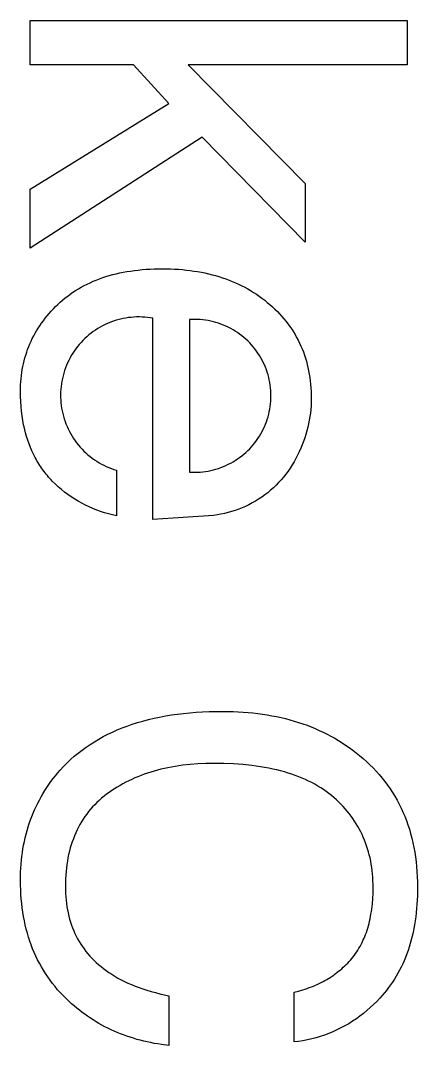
# Model space of a CAD drawing. Extents: x -4 to 37, y -4 to 403.
# Drawn here: x 9.52 to 14.79, y 19.99 to 33.59 of the extents above; entities that cross this region are included whole.
import ezdxf

# ---------------------------------------------------------------- set-up
doc = ezdxf.new("R2010")
doc.units = 0
doc.layers.add('TEXT_LOGO', color=4, linetype='CONTINUOUS')

msp = doc.modelspace()

# ---------------------------------------------------------------- linework, layer by layer
at = {"layer": 'TEXT_LOGO'}
for p, q in [((9.652, 33.003), (9.652, 33.592)), ((9.652, 33.592), (14.652, 33.592)), ((14.652, 33.592), (14.652, 33.003)), ((11.02, 33.003), (9.652, 33.003)), ((11.49, 32.489), (11.02, 33.003)), ((14.652, 33.003), (11.748, 33.003)), ((11.748, 33.003), (13.297, 31.43)), ((9.652, 31.352), (11.49, 32.489)), ((11.932, 32.043), (9.652, 30.569)), ((13.297, 30.648), (11.932, 32.043)), ((13.297, 31.43), (13.297, 30.648)), ((9.652, 30.569), (9.652, 31.352)), ((10.656, 30.193), (10.7, 30.207)), ((10.7, 30.207), (10.745, 30.219)), ((10.745, 30.219), (10.791, 30.231)), ((10.791, 30.231), (10.838, 30.241)), ((10.838, 30.241), (10.886, 30.251)), ((10.886, 30.251), (10.934, 30.26)), ((10.934, 30.26), (10.983, 30.267)), ((10.983, 30.267), (11.033, 30.274)), ((11.033, 30.274), (11.084, 30.28)), ((11.084, 30.28), (11.136, 30.286)), ((11.136, 30.286), (11.188, 30.29)), ((11.188, 30.29), (11.241, 30.293)), ((11.241, 30.293), (11.295, 30.295)), ((11.295, 30.295), (11.405, 30.297)), ((11.405, 30.297), (11.513, 30.295)), ((11.513, 30.295), (11.566, 30.293)), ((11.566, 30.293), (11.619, 30.29)), ((11.619, 30.29), (11.671, 30.285)), ((11.671, 30.285), (11.722, 30.28)), ((11.722, 30.28), (11.773, 30.274)), ((11.773, 30.274), (11.823, 30.267)), ((11.823, 30.267), (11.872, 30.259)), ((11.872, 30.259), (11.921, 30.251)), ((11.921, 30.251), (11.969, 30.241)), ((11.969, 30.241), (12.017, 30.23)), ((12.017, 30.23), (12.064, 30.218)), ((12.064, 30.218), (12.11, 30.206)), ((12.11, 30.206), (12.155, 30.192)), ((10.327, 30.053), (10.366, 30.073)), ((10.366, 30.073), (10.405, 30.093)), ((10.405, 30.093), (10.445, 30.112)), ((10.445, 30.112), (10.485, 30.13)), ((10.485, 30.13), (10.527, 30.147)), ((10.527, 30.147), (10.569, 30.164)), ((10.569, 30.164), (10.612, 30.179)), ((10.612, 30.179), (10.656, 30.193)), ((12.155, 30.192), (12.2, 30.178)), ((12.2, 30.178), (12.244, 30.163)), ((12.244, 30.163), (12.288, 30.146)), ((12.288, 30.146), (12.331, 30.129)), ((12.331, 30.129), (12.373, 30.111)), ((12.373, 30.111), (12.415, 30.092)), ((12.415, 30.092), (12.456, 30.072)), ((12.456, 30.072), (12.496, 30.051)), ((10.114, 29.909), (10.148, 29.935)), ((10.148, 29.935), (10.182, 29.96)), ((10.182, 29.96), (10.217, 29.985)), ((10.217, 29.985), (10.253, 30.008)), ((10.253, 30.008), (10.29, 30.031)), ((10.29, 30.031), (10.327, 30.053)), ((12.496, 30.051), (12.536, 30.029)), ((12.536, 30.029), (12.575, 30.006)), ((12.575, 30.006), (12.614, 29.982)), ((12.614, 29.982), (12.651, 29.958)), ((12.651, 29.958), (12.689, 29.932)), ((12.689, 29.932), (12.725, 29.906)), ((9.958, 29.764), (9.987, 29.794)), ((9.987, 29.794), (10.018, 29.824)), ((10.018, 29.824), (10.049, 29.853)), ((10.049, 29.853), (10.081, 29.881)), ((10.081, 29.881), (10.114, 29.909)), ((12.725, 29.906), (12.761, 29.878)), ((12.761, 29.878), (12.796, 29.85)), ((12.796, 29.85), (12.831, 29.821)), ((12.831, 29.821), (12.864, 29.79)), ((9.849, 29.639), (9.875, 29.671)), ((9.875, 29.671), (9.901, 29.702)), ((9.901, 29.702), (9.929, 29.733)), ((9.929, 29.733), (9.958, 29.764)), ((12.864, 29.79), (12.897, 29.76)), ((12.897, 29.76), (12.929, 29.729)), ((12.929, 29.729), (12.959, 29.697)), ((12.959, 29.697), (12.989, 29.664)), ((12.989, 29.664), (13.017, 29.632)), ((9.756, 29.508), (9.778, 29.541)), ((9.778, 29.541), (9.801, 29.574)), ((9.801, 29.574), (9.825, 29.607)), ((9.825, 29.607), (9.849, 29.639)), ((10.611, 29.538), (10.579, 29.521)), ((10.643, 29.555), (10.611, 29.538)), ((10.676, 29.57), (10.643, 29.555)), ((10.709, 29.584), (10.676, 29.57)), ((10.743, 29.597), (10.709, 29.584)), ((10.778, 29.608), (10.743, 29.597)), ((10.812, 29.618), (10.778, 29.608)), ((10.847, 29.628), (10.812, 29.618)), ((10.883, 29.636), (10.847, 29.628)), ((10.918, 29.642), (10.883, 29.636)), ((10.954, 29.648), (10.918, 29.642)), ((10.99, 29.652), (10.954, 29.648)), ((11.026, 29.655), (10.99, 29.652)), ((11.062, 29.657), (11.026, 29.655)), ((11.099, 29.657), (11.062, 29.657)), ((11.135, 29.656), (11.099, 29.657)), ((11.171, 29.654), (11.135, 29.656)), ((11.207, 29.651), (11.171, 29.654)), ((11.243, 29.646), (11.207, 29.651)), ((11.279, 29.64), (11.243, 29.646)), ((11.279, 26.968), (11.279, 29.64)), ((11.801, 29.625), (11.765, 29.623)), ((11.765, 29.623), (11.765, 27.598)), ((11.836, 29.625), (11.801, 29.625)), ((11.871, 29.624), (11.836, 29.625)), ((11.906, 29.622), (11.871, 29.624)), ((11.941, 29.619), (11.906, 29.622)), ((11.976, 29.615), (11.941, 29.619)), ((12.011, 29.609), (11.976, 29.615)), ((12.046, 29.602), (12.011, 29.609)), ((12.08, 29.594), (12.046, 29.602)), ((12.114, 29.584), (12.08, 29.594)), ((12.148, 29.574), (12.114, 29.584)), ((12.181, 29.562), (12.148, 29.574)), ((12.214, 29.55), (12.181, 29.562)), ((12.246, 29.536), (12.214, 29.55)), ((12.278, 29.521), (12.246, 29.536)), ((13.017, 29.632), (13.044, 29.598)), ((13.044, 29.598), (13.07, 29.564)), ((13.07, 29.564), (13.096, 29.529)), ((13.096, 29.529), (13.12, 29.494)), ((9.679, 29.37), (9.697, 29.405)), ((9.697, 29.405), (9.716, 29.44)), ((9.716, 29.44), (9.736, 29.474)), ((9.736, 29.474), (9.756, 29.508)), ((10.403, 29.395), (10.376, 29.37)), ((10.43, 29.418), (10.403, 29.395)), ((10.458, 29.441), (10.43, 29.418)), ((10.487, 29.463), (10.458, 29.441)), ((10.517, 29.483), (10.487, 29.463)), ((10.548, 29.503), (10.517, 29.483)), ((10.579, 29.521), (10.548, 29.503)), ((12.31, 29.504), (12.278, 29.521)), ((12.341, 29.487), (12.31, 29.504)), ((12.371, 29.469), (12.341, 29.487)), ((12.4, 29.45), (12.371, 29.469)), ((12.429, 29.429), (12.4, 29.45)), ((12.457, 29.408), (12.429, 29.429)), ((12.484, 29.386), (12.457, 29.408)), ((13.12, 29.494), (13.143, 29.458)), ((13.143, 29.458), (13.165, 29.422)), ((13.165, 29.422), (13.185, 29.385)), ((9.617, 29.226), (9.631, 29.263)), ((9.631, 29.263), (9.646, 29.299)), ((9.646, 29.299), (9.662, 29.335)), ((9.662, 29.335), (9.679, 29.37)), ((10.278, 29.264), (10.256, 29.235)), ((10.301, 29.291), (10.278, 29.264)), ((10.325, 29.319), (10.301, 29.291)), ((10.35, 29.345), (10.325, 29.319)), ((10.376, 29.37), (10.35, 29.345)), ((12.511, 29.362), (12.484, 29.386)), ((12.537, 29.338), (12.511, 29.362)), ((12.562, 29.313), (12.537, 29.338)), ((12.586, 29.287), (12.562, 29.313)), ((12.609, 29.261), (12.586, 29.287)), ((12.631, 29.233), (12.609, 29.261)), ((13.185, 29.385), (13.205, 29.348)), ((13.205, 29.348), (13.224, 29.31)), ((13.224, 29.31), (13.242, 29.271)), ((13.242, 29.271), (13.258, 29.232)), ((9.581, 29.114), (9.592, 29.151)), ((9.592, 29.151), (9.604, 29.189)), ((9.604, 29.189), (9.617, 29.226)), ((10.196, 29.144), (10.179, 29.113)), ((10.215, 29.175), (10.196, 29.144)), ((10.235, 29.205), (10.215, 29.175)), ((10.256, 29.235), (10.235, 29.205)), ((12.652, 29.205), (12.631, 29.233)), ((12.672, 29.176), (12.652, 29.205)), ((12.691, 29.146), (12.672, 29.176)), ((12.709, 29.116), (12.691, 29.146)), ((12.726, 29.085), (12.709, 29.116)), ((13.258, 29.232), (13.274, 29.192)), ((13.274, 29.192), (13.288, 29.151)), ((13.288, 29.151), (13.302, 29.111)), ((9.546, 28.958), (9.553, 28.998)), ((9.553, 28.998), (9.561, 29.037)), ((9.561, 29.037), (9.571, 29.075)), ((9.571, 29.075), (9.581, 29.114)), ((10.119, 28.981), (10.107, 28.947)), ((10.132, 29.015), (10.119, 28.981)), ((10.146, 29.048), (10.132, 29.015)), ((10.162, 29.08), (10.146, 29.048)), ((10.179, 29.113), (10.162, 29.08)), ((12.742, 29.054), (12.726, 29.085)), ((12.757, 29.022), (12.742, 29.054)), ((12.771, 28.989), (12.757, 29.022)), ((12.784, 28.956), (12.771, 28.989)), ((13.302, 29.111), (13.314, 29.069)), ((13.314, 29.069), (13.325, 29.027)), ((13.325, 29.027), (13.335, 28.984)), ((13.335, 28.984), (13.344, 28.941)), ((9.53, 28.837), (9.534, 28.878)), ((9.534, 28.878), (9.54, 28.918)), ((9.54, 28.918), (9.546, 28.958)), ((10.078, 28.842), (10.071, 28.807)), ((10.086, 28.877), (10.078, 28.842)), ((10.096, 28.912), (10.086, 28.877)), ((10.107, 28.947), (10.096, 28.912)), ((12.795, 28.923), (12.784, 28.956)), ((12.805, 28.889), (12.795, 28.923)), ((12.814, 28.855), (12.805, 28.889)), ((12.822, 28.821), (12.814, 28.855)), ((13.344, 28.941), (13.352, 28.897)), ((13.352, 28.897), (13.359, 28.853)), ((13.359, 28.853), (13.365, 28.808)), ((9.522, 28.67), (9.523, 28.712)), ((9.523, 28.712), (9.524, 28.754)), ((9.524, 28.754), (9.527, 28.796)), ((9.527, 28.796), (9.53, 28.837)), ((10.06, 28.735), (10.056, 28.699)), ((10.065, 28.771), (10.06, 28.735)), ((10.071, 28.807), (10.065, 28.771)), ((12.829, 28.786), (12.822, 28.821)), ((12.834, 28.751), (12.829, 28.786)), ((12.839, 28.716), (12.834, 28.751)), ((12.842, 28.681), (12.839, 28.716)), ((13.365, 28.808), (13.37, 28.763)), ((13.37, 28.763), (13.374, 28.716)), ((13.374, 28.716), (13.377, 28.67)), ((9.523, 28.601), (9.522, 28.67)), ((9.526, 28.534), (9.523, 28.601)), ((10.054, 28.663), (10.053, 28.627)), ((10.053, 28.627), (10.054, 28.59)), ((10.056, 28.699), (10.054, 28.663)), ((10.054, 28.59), (10.055, 28.554)), ((12.844, 28.646), (12.842, 28.681)), ((12.842, 28.54), (12.844, 28.575)), ((12.844, 28.611), (12.844, 28.646)), ((12.844, 28.575), (12.844, 28.611)), ((13.377, 28.67), (13.378, 28.623)), ((13.378, 28.623), (13.379, 28.575)), ((13.379, 28.575), (13.378, 28.526)), ((9.53, 28.469), (9.526, 28.534)), ((9.536, 28.405), (9.53, 28.469)), ((10.055, 28.554), (10.058, 28.518)), ((10.058, 28.518), (10.062, 28.482)), ((10.062, 28.482), (10.068, 28.446)), ((10.068, 28.446), (10.074, 28.411)), ((12.822, 28.4), (12.829, 28.435)), ((12.829, 28.435), (12.834, 28.47)), ((12.834, 28.47), (12.839, 28.505)), ((12.839, 28.505), (12.842, 28.54)), ((13.376, 28.478), (13.372, 28.43)), ((13.378, 28.526), (13.376, 28.478)), ((9.544, 28.344), (9.536, 28.405)), ((9.553, 28.284), (9.544, 28.344)), ((10.074, 28.411), (10.082, 28.375)), ((10.082, 28.375), (10.091, 28.34)), ((10.091, 28.34), (10.101, 28.306)), ((10.101, 28.306), (10.113, 28.271)), ((12.784, 28.265), (12.795, 28.298)), ((12.795, 28.298), (12.805, 28.332)), ((12.805, 28.332), (12.814, 28.366)), ((12.814, 28.366), (12.822, 28.4)), ((13.361, 28.335), (13.353, 28.287)), ((13.367, 28.382), (13.361, 28.335)), ((13.372, 28.43), (13.367, 28.382)), ((9.564, 28.226), (9.553, 28.284)), ((9.57, 28.198), (9.564, 28.226)), ((9.589, 28.119), (9.57, 28.198)), ((10.113, 28.271), (10.125, 28.237)), ((10.125, 28.237), (10.139, 28.204)), ((10.139, 28.204), (10.154, 28.171)), ((10.154, 28.171), (10.17, 28.138)), ((12.726, 28.136), (12.742, 28.167)), ((12.742, 28.167), (12.757, 28.199)), ((12.757, 28.199), (12.771, 28.232)), ((12.771, 28.232), (12.784, 28.265)), ((13.333, 28.193), (13.321, 28.146)), ((13.344, 28.24), (13.333, 28.193)), ((13.353, 28.287), (13.344, 28.24)), ((9.603, 28.069), (9.589, 28.119)), ((9.619, 28.02), (9.603, 28.069)), ((10.17, 28.138), (10.188, 28.107)), ((10.188, 28.107), (10.206, 28.075)), ((10.206, 28.075), (10.225, 28.045)), ((10.225, 28.045), (10.246, 28.015)), ((12.652, 28.016), (12.672, 28.045)), ((12.672, 28.045), (12.691, 28.075)), ((12.691, 28.075), (12.709, 28.105)), ((12.709, 28.105), (12.726, 28.136)), ((13.293, 28.053), (13.276, 28.006)), ((13.308, 28.099), (13.293, 28.053)), ((13.321, 28.146), (13.308, 28.099)), ((9.635, 27.972), (9.619, 28.02)), ((9.654, 27.925), (9.635, 27.972)), ((9.673, 27.88), (9.654, 27.925)), ((10.246, 28.015), (10.267, 27.986)), ((10.267, 27.986), (10.29, 27.957)), ((10.29, 27.957), (10.313, 27.93)), ((10.313, 27.93), (10.338, 27.903)), ((10.338, 27.903), (10.363, 27.877)), ((12.537, 27.883), (12.562, 27.908)), ((12.562, 27.908), (12.586, 27.934)), ((12.586, 27.934), (12.609, 27.96)), ((12.609, 27.96), (12.631, 27.988)), ((12.631, 27.988), (12.652, 28.016)), ((13.239, 27.914), (13.219, 27.868)), ((13.258, 27.96), (13.239, 27.914)), ((13.276, 28.006), (13.258, 27.96)), ((9.694, 27.835), (9.673, 27.88)), ((9.716, 27.791), (9.694, 27.835)), ((9.728, 27.77), (9.716, 27.791)), ((9.74, 27.748), (9.728, 27.77)), ((10.363, 27.877), (10.389, 27.852)), ((10.389, 27.852), (10.417, 27.828)), ((10.417, 27.828), (10.444, 27.805)), ((10.444, 27.805), (10.473, 27.783)), ((10.473, 27.783), (10.503, 27.762)), ((10.503, 27.762), (10.533, 27.742)), ((12.371, 27.752), (12.4, 27.772)), ((12.4, 27.772), (12.429, 27.792)), ((12.429, 27.792), (12.457, 27.813)), ((12.457, 27.813), (12.484, 27.836)), ((12.484, 27.836), (12.511, 27.859)), ((12.511, 27.859), (12.537, 27.883)), ((13.175, 27.778), (13.151, 27.735)), ((13.197, 27.823), (13.175, 27.778)), ((13.219, 27.868), (13.197, 27.823)), ((9.752, 27.728), (9.74, 27.748)), ((9.765, 27.707), (9.752, 27.728)), ((9.778, 27.686), (9.765, 27.707)), ((9.791, 27.666), (9.778, 27.686)), ((9.805, 27.646), (9.791, 27.666)), ((9.819, 27.627), (9.805, 27.646)), ((9.834, 27.607), (9.819, 27.627)), ((10.533, 27.742), (10.564, 27.723)), ((10.564, 27.723), (10.595, 27.705)), ((10.595, 27.705), (10.627, 27.688)), ((10.627, 27.688), (10.66, 27.673)), ((10.66, 27.673), (10.693, 27.658)), ((10.693, 27.658), (10.727, 27.645)), ((10.727, 27.645), (10.761, 27.633)), ((10.761, 27.633), (10.795, 27.622)), ((10.795, 27.622), (10.795, 27.019)), ((12.011, 27.612), (12.046, 27.619)), ((12.046, 27.619), (12.08, 27.627)), ((12.08, 27.627), (12.114, 27.637)), ((12.114, 27.637), (12.148, 27.647)), ((12.148, 27.647), (12.181, 27.659)), ((12.181, 27.659), (12.214, 27.672)), ((12.214, 27.672), (12.246, 27.685)), ((12.246, 27.685), (12.278, 27.701)), ((12.278, 27.701), (12.31, 27.717)), ((12.31, 27.717), (12.341, 27.734)), ((12.341, 27.734), (12.371, 27.752)), ((13.099, 27.651), (13.071, 27.61)), ((13.126, 27.693), (13.099, 27.651)), ((13.151, 27.735), (13.126, 27.693)), ((9.848, 27.588), (9.834, 27.607)), ((9.864, 27.569), (9.848, 27.588)), ((9.879, 27.551), (9.864, 27.569)), ((9.895, 27.532), (9.879, 27.551)), ((9.911, 27.514), (9.895, 27.532)), ((9.928, 27.496), (9.911, 27.514)), ((9.944, 27.479), (9.928, 27.496)), ((11.765, 27.598), (11.801, 27.596)), ((11.801, 27.596), (11.836, 27.596)), ((11.836, 27.596), (11.871, 27.597)), ((11.871, 27.597), (11.906, 27.599)), ((11.906, 27.599), (11.941, 27.602)), ((11.941, 27.602), (11.976, 27.607)), ((11.976, 27.607), (12.011, 27.612)), ((12.979, 27.494), (12.946, 27.458)), ((13.011, 27.532), (12.979, 27.494)), ((13.042, 27.571), (13.011, 27.532)), ((13.071, 27.61), (13.042, 27.571)), ((9.983, 27.44), (9.944, 27.479)), ((10.023, 27.403), (9.983, 27.44)), ((10.064, 27.368), (10.023, 27.403)), ((10.107, 27.333), (10.064, 27.368)), ((12.839, 27.356), (12.801, 27.324)), ((12.876, 27.389), (12.839, 27.356)), ((12.912, 27.423), (12.876, 27.389)), ((12.946, 27.458), (12.912, 27.423)), ((10.15, 27.301), (10.107, 27.333)), ((10.195, 27.269), (10.15, 27.301)), ((10.241, 27.239), (10.195, 27.269)), ((10.287, 27.211), (10.241, 27.239)), ((10.335, 27.184), (10.287, 27.211)), ((12.639, 27.212), (12.596, 27.188)), ((12.681, 27.238), (12.639, 27.212)), ((12.722, 27.265), (12.681, 27.238)), ((12.762, 27.294), (12.722, 27.265)), ((12.801, 27.324), (12.762, 27.294)), ((10.383, 27.159), (10.335, 27.184)), ((10.433, 27.136), (10.383, 27.159)), ((10.483, 27.114), (10.433, 27.136)), ((10.533, 27.094), (10.483, 27.114)), ((10.585, 27.075), (10.533, 27.094)), ((10.637, 27.059), (10.585, 27.075)), ((12.323, 27.073), (12.276, 27.06)), ((12.37, 27.088), (12.323, 27.073)), ((12.417, 27.105), (12.37, 27.088)), ((12.462, 27.123), (12.417, 27.105)), ((12.508, 27.143), (12.462, 27.123)), ((12.552, 27.165), (12.508, 27.143)), ((12.596, 27.188), (12.552, 27.165)), ((10.689, 27.044), (10.637, 27.059)), ((10.742, 27.031), (10.689, 27.044)), ((10.795, 27.019), (10.742, 27.031)), ((12.082, 27.023), (11.279, 26.968)), ((12.131, 27.029), (12.082, 27.023)), ((12.179, 27.038), (12.131, 27.029)), ((12.228, 27.048), (12.179, 27.038)), ((12.276, 27.06), (12.228, 27.048)), ((11.368, 24.346), (11.445, 24.361)), ((11.445, 24.361), (11.523, 24.374)), ((11.523, 24.374), (11.603, 24.385)), ((11.603, 24.385), (11.685, 24.395)), ((11.685, 24.395), (11.768, 24.403)), ((11.768, 24.403), (11.852, 24.41)), ((11.852, 24.41), (11.938, 24.415)), ((11.938, 24.415), (12.025, 24.419)), ((12.025, 24.419), (12.204, 24.422)), ((12.204, 24.422), (12.341, 24.42)), ((12.341, 24.42), (12.408, 24.417)), ((12.408, 24.417), (12.475, 24.413)), ((12.475, 24.413), (12.54, 24.408)), ((12.54, 24.408), (12.605, 24.402)), ((12.605, 24.402), (12.669, 24.394)), ((12.669, 24.394), (12.733, 24.386)), ((12.733, 24.386), (12.795, 24.376)), ((12.795, 24.376), (12.857, 24.365)), ((12.857, 24.365), (12.918, 24.353)), ((12.918, 24.353), (12.978, 24.34)), ((10.871, 24.202), (10.937, 24.227)), ((10.937, 24.227), (11.005, 24.251)), ((11.005, 24.251), (11.075, 24.273)), ((11.075, 24.273), (11.146, 24.294)), ((11.146, 24.294), (11.219, 24.313)), ((11.219, 24.313), (11.293, 24.33)), ((11.293, 24.33), (11.368, 24.346)), ((12.978, 24.34), (13.037, 24.326)), ((13.037, 24.326), (13.096, 24.31)), ((13.096, 24.31), (13.154, 24.294)), ((13.154, 24.294), (13.211, 24.276)), ((13.211, 24.276), (13.267, 24.257)), ((13.267, 24.257), (13.323, 24.237)), ((13.323, 24.237), (13.378, 24.216)), ((10.56, 24.054), (10.619, 24.087)), ((10.619, 24.087), (10.68, 24.118)), ((10.68, 24.118), (10.742, 24.148)), ((10.742, 24.148), (10.806, 24.176)), ((10.806, 24.176), (10.871, 24.202)), ((13.378, 24.216), (13.432, 24.194)), ((13.432, 24.194), (13.485, 24.17)), ((13.485, 24.17), (13.537, 24.146)), ((13.537, 24.146), (13.589, 24.12)), ((13.589, 24.12), (13.64, 24.093)), ((13.64, 24.093), (13.69, 24.065)), ((10.338, 23.908), (10.391, 23.947)), ((10.391, 23.947), (10.446, 23.984)), ((10.446, 23.984), (10.502, 24.02)), ((10.502, 24.02), (10.56, 24.054)), ((13.69, 24.065), (13.739, 24.036)), ((13.739, 24.036), (13.788, 24.006)), ((13.788, 24.006), (13.835, 23.974)), ((13.835, 23.974), (13.882, 23.942)), ((10.187, 23.782), (10.236, 23.826)), ((10.236, 23.826), (10.286, 23.867)), ((10.286, 23.867), (10.338, 23.908)), ((13.882, 23.942), (13.929, 23.908)), ((13.929, 23.908), (13.974, 23.873)), ((13.974, 23.873), (14.019, 23.837)), ((14.019, 23.837), (14.066, 23.797)), ((10.05, 23.643), (10.094, 23.691)), ((10.094, 23.691), (10.14, 23.737)), ((10.14, 23.737), (10.187, 23.782)), ((11.477, 23.674), (11.43, 23.664)), ((11.524, 23.683), (11.477, 23.674)), ((11.572, 23.691), (11.524, 23.683)), ((11.621, 23.699), (11.572, 23.691)), ((11.67, 23.706), (11.621, 23.699)), ((11.771, 23.717), (11.67, 23.706)), ((11.874, 23.725), (11.771, 23.717)), ((11.98, 23.73), (11.874, 23.725)), ((12.089, 23.731), (11.98, 23.73)), ((12.221, 23.73), (12.089, 23.731)), ((12.348, 23.724), (12.221, 23.73)), ((12.471, 23.715), (12.348, 23.724)), ((12.59, 23.703), (12.471, 23.715)), ((12.648, 23.695), (12.59, 23.703)), ((12.705, 23.687), (12.648, 23.695)), ((12.76, 23.678), (12.705, 23.687)), ((12.815, 23.667), (12.76, 23.678)), ((14.066, 23.797), (14.112, 23.756)), ((14.112, 23.756), (14.156, 23.714)), ((14.156, 23.714), (14.199, 23.671)), ((9.956, 23.529), (9.986, 23.568)), ((9.986, 23.568), (10.017, 23.606)), ((10.017, 23.606), (10.05, 23.643)), ((11.038, 23.538), (10.998, 23.519)), ((11.079, 23.555), (11.038, 23.538)), ((11.121, 23.571), (11.079, 23.555)), ((11.163, 23.587), (11.121, 23.571)), ((11.206, 23.602), (11.163, 23.587)), ((11.249, 23.616), (11.206, 23.602)), ((11.293, 23.629), (11.249, 23.616)), ((11.338, 23.641), (11.293, 23.629)), ((11.384, 23.653), (11.338, 23.641)), ((11.43, 23.664), (11.384, 23.653)), ((12.869, 23.656), (12.815, 23.667)), ((12.921, 23.644), (12.869, 23.656)), ((12.972, 23.632), (12.921, 23.644)), ((13.023, 23.618), (12.972, 23.632)), ((13.072, 23.603), (13.023, 23.618)), ((13.12, 23.588), (13.072, 23.603)), ((13.167, 23.571), (13.12, 23.588)), ((13.213, 23.554), (13.167, 23.571)), ((13.258, 23.536), (13.213, 23.554)), ((14.199, 23.671), (14.24, 23.627)), ((14.24, 23.627), (14.28, 23.583)), ((14.28, 23.583), (14.318, 23.537)), ((14.318, 23.537), (14.355, 23.49)), ((9.844, 23.37), (9.871, 23.411)), ((9.871, 23.411), (9.898, 23.451)), ((9.898, 23.451), (9.926, 23.49)), ((9.926, 23.49), (9.956, 23.529)), ((10.806, 23.417), (10.77, 23.395)), ((10.843, 23.439), (10.806, 23.417)), ((10.881, 23.461), (10.843, 23.439)), ((10.919, 23.481), (10.881, 23.461)), ((10.958, 23.501), (10.919, 23.481)), ((10.998, 23.519), (10.958, 23.501)), ((13.301, 23.517), (13.258, 23.536)), ((13.344, 23.497), (13.301, 23.517)), ((13.386, 23.476), (13.344, 23.497)), ((13.426, 23.454), (13.386, 23.476)), ((13.466, 23.431), (13.426, 23.454)), ((13.504, 23.408), (13.466, 23.431)), ((13.541, 23.383), (13.504, 23.408)), ((14.355, 23.49), (14.39, 23.443)), ((14.39, 23.443), (14.424, 23.394)), ((9.772, 23.245), (9.795, 23.288)), ((9.795, 23.288), (9.819, 23.329)), ((9.819, 23.329), (9.844, 23.37)), ((10.598, 23.268), (10.567, 23.241)), ((10.631, 23.295), (10.598, 23.268)), ((10.664, 23.321), (10.631, 23.295)), ((10.699, 23.346), (10.664, 23.321)), ((10.734, 23.371), (10.699, 23.346)), ((10.77, 23.395), (10.734, 23.371)), ((13.578, 23.358), (13.541, 23.383)), ((13.613, 23.332), (13.578, 23.358)), ((13.647, 23.305), (13.613, 23.332)), ((13.68, 23.277), (13.647, 23.305)), ((13.712, 23.248), (13.68, 23.277)), ((14.424, 23.394), (14.457, 23.345)), ((14.457, 23.345), (14.487, 23.295)), ((14.487, 23.295), (14.517, 23.243)), ((9.708, 23.116), (9.728, 23.159)), ((9.728, 23.159), (9.75, 23.203)), ((9.75, 23.203), (9.772, 23.245)), ((10.479, 23.153), (10.451, 23.122)), ((10.507, 23.183), (10.479, 23.153)), ((10.536, 23.212), (10.507, 23.183)), ((10.567, 23.241), (10.536, 23.212)), ((13.743, 23.219), (13.712, 23.248)), ((13.773, 23.189), (13.743, 23.219)), ((13.802, 23.159), (13.773, 23.189)), ((13.829, 23.128), (13.802, 23.159)), ((13.856, 23.097), (13.829, 23.128)), ((14.517, 23.243), (14.544, 23.191)), ((14.544, 23.191), (14.571, 23.138)), ((14.571, 23.138), (14.595, 23.084)), ((9.654, 22.981), (9.671, 23.026)), ((9.671, 23.026), (9.689, 23.071)), ((9.689, 23.071), (9.708, 23.116)), ((10.353, 22.992), (10.331, 22.957)), ((10.376, 23.026), (10.353, 22.992)), ((10.4, 23.059), (10.376, 23.026)), ((10.425, 23.091), (10.4, 23.059)), ((10.451, 23.122), (10.425, 23.091)), ((13.882, 23.065), (13.856, 23.097)), ((13.907, 23.032), (13.882, 23.065)), ((13.931, 22.999), (13.907, 23.032)), ((13.954, 22.965), (13.931, 22.999)), ((14.595, 23.084), (14.619, 23.029)), ((14.619, 23.029), (14.641, 22.973)), ((9.609, 22.841), (9.623, 22.888)), ((9.623, 22.888), (9.638, 22.935)), ((9.638, 22.935), (9.654, 22.981)), ((10.291, 22.885), (10.272, 22.848)), ((10.311, 22.921), (10.291, 22.885)), ((10.331, 22.957), (10.311, 22.921)), ((13.975, 22.931), (13.954, 22.965)), ((13.996, 22.896), (13.975, 22.931)), ((14.016, 22.861), (13.996, 22.896)), ((14.035, 22.825), (14.016, 22.861)), ((14.641, 22.973), (14.661, 22.916)), ((14.661, 22.916), (14.68, 22.858)), ((14.68, 22.858), (14.697, 22.799)), ((9.574, 22.697), (9.585, 22.745)), ((9.585, 22.745), (9.596, 22.794)), ((9.596, 22.794), (9.609, 22.841)), ((10.223, 22.732), (10.208, 22.692)), ((10.238, 22.772), (10.223, 22.732)), ((10.255, 22.81), (10.238, 22.772)), ((10.272, 22.848), (10.255, 22.81)), ((14.052, 22.789), (14.035, 22.825)), ((14.069, 22.752), (14.052, 22.789)), ((14.085, 22.714), (14.069, 22.752)), ((14.697, 22.799), (14.713, 22.74)), ((14.713, 22.74), (14.727, 22.679)), ((9.548, 22.547), (9.555, 22.598)), ((9.555, 22.598), (9.564, 22.647)), ((9.564, 22.647), (9.574, 22.697)), ((10.182, 22.609), (10.171, 22.567)), ((10.195, 22.651), (10.182, 22.609)), ((10.208, 22.692), (10.195, 22.651)), ((14.1, 22.676), (14.085, 22.714)), ((14.113, 22.637), (14.1, 22.676)), ((14.126, 22.598), (14.113, 22.637)), ((14.138, 22.558), (14.126, 22.598)), ((14.727, 22.679), (14.74, 22.617)), ((14.74, 22.617), (14.751, 22.555)), ((9.535, 22.445), (9.541, 22.496)), ((9.541, 22.496), (9.548, 22.547)), ((10.152, 22.479), (10.144, 22.434)), ((10.161, 22.523), (10.152, 22.479)), ((10.171, 22.567), (10.161, 22.523)), ((14.148, 22.518), (14.138, 22.558)), ((14.158, 22.477), (14.148, 22.518)), ((14.167, 22.436), (14.158, 22.477)), ((14.751, 22.555), (14.761, 22.491)), ((14.761, 22.491), (14.769, 22.427)), ((9.524, 22.287), (9.527, 22.34)), ((9.527, 22.34), (9.531, 22.393)), ((9.531, 22.393), (9.535, 22.445)), ((10.131, 22.342), (10.126, 22.295)), ((10.137, 22.388), (10.131, 22.342)), ((10.144, 22.434), (10.137, 22.388)), ((14.174, 22.394), (14.167, 22.436)), ((14.181, 22.351), (14.174, 22.394)), ((14.186, 22.308), (14.181, 22.351)), ((14.769, 22.427), (14.776, 22.362)), ((14.776, 22.362), (14.781, 22.295)), ((9.522, 22.179), (9.523, 22.233)), ((9.523, 22.117), (9.522, 22.179)), ((9.523, 22.233), (9.524, 22.287)), ((10.12, 22.198), (10.118, 22.148)), ((10.123, 22.247), (10.12, 22.198)), ((10.126, 22.295), (10.123, 22.247)), ((14.191, 22.264), (14.186, 22.308)), ((14.194, 22.22), (14.191, 22.264)), ((14.197, 22.175), (14.194, 22.22)), ((14.781, 22.295), (14.785, 22.228)), ((14.785, 22.228), (14.787, 22.16)), ((9.525, 22.055), (9.523, 22.117)), ((9.528, 21.993), (9.525, 22.055)), ((10.118, 22.148), (10.118, 22.098)), ((10.118, 22.098), (10.119, 22.051)), ((10.119, 22.051), (10.12, 22.005)), ((14.198, 22.13), (14.197, 22.175)), ((14.199, 22.084), (14.198, 22.13)), ((14.198, 22.009), (14.199, 22.084)), ((14.788, 22.091), (14.786, 21.974)), ((14.787, 22.16), (14.788, 22.091)), ((9.532, 21.933), (9.528, 21.993)), ((9.538, 21.874), (9.532, 21.933)), ((10.12, 22.005), (10.123, 21.96)), ((10.123, 21.96), (10.127, 21.916)), ((10.127, 21.916), (10.132, 21.872)), ((14.189, 21.866), (14.195, 21.937)), ((14.195, 21.937), (14.198, 22.009)), ((14.783, 21.916), (14.78, 21.86)), ((14.786, 21.974), (14.783, 21.916)), ((9.545, 21.815), (9.538, 21.874)), ((9.553, 21.757), (9.545, 21.815)), ((10.132, 21.872), (10.138, 21.829)), ((10.138, 21.829), (10.145, 21.787)), ((10.145, 21.787), (10.154, 21.746)), ((14.177, 21.765), (14.181, 21.798)), ((14.181, 21.798), (14.185, 21.832)), ((14.185, 21.832), (14.189, 21.866)), ((14.776, 21.804), (14.77, 21.75)), ((14.78, 21.86), (14.776, 21.804)), ((9.563, 21.7), (9.553, 21.757)), ((9.573, 21.644), (9.563, 21.7)), ((9.585, 21.588), (9.573, 21.644)), ((10.154, 21.746), (10.163, 21.705)), ((10.163, 21.705), (10.174, 21.665)), ((10.174, 21.665), (10.186, 21.625)), ((14.145, 21.606), (14.152, 21.636)), ((14.152, 21.636), (14.159, 21.668)), ((14.159, 21.668), (14.166, 21.699)), ((14.166, 21.699), (14.171, 21.732)), ((14.171, 21.732), (14.177, 21.765)), ((14.757, 21.643), (14.748, 21.59)), ((14.764, 21.696), (14.757, 21.643)), ((14.77, 21.75), (14.764, 21.696)), ((9.598, 21.533), (9.585, 21.588)), ((9.613, 21.48), (9.598, 21.533)), ((10.186, 21.625), (10.199, 21.586)), ((10.199, 21.586), (10.213, 21.548)), ((10.213, 21.548), (10.228, 21.511)), ((10.228, 21.511), (10.244, 21.474)), ((14.11, 21.488), (14.119, 21.517)), ((14.119, 21.517), (14.128, 21.546)), ((14.128, 21.546), (14.137, 21.575)), ((14.137, 21.575), (14.145, 21.606)), ((14.739, 21.539), (14.729, 21.488)), ((14.748, 21.59), (14.739, 21.539)), ((9.628, 21.426), (9.613, 21.48)), ((9.645, 21.374), (9.628, 21.426)), ((9.664, 21.323), (9.645, 21.374)), ((10.244, 21.474), (10.262, 21.438)), ((10.262, 21.438), (10.28, 21.403)), ((10.28, 21.403), (10.3, 21.368)), ((10.3, 21.368), (10.321, 21.334)), ((14.053, 21.353), (14.065, 21.379)), ((14.065, 21.379), (14.077, 21.405)), ((14.077, 21.405), (14.089, 21.432)), ((14.089, 21.432), (14.099, 21.46)), ((14.099, 21.46), (14.11, 21.488)), ((14.705, 21.389), (14.692, 21.341)), ((14.717, 21.438), (14.705, 21.389)), ((14.729, 21.488), (14.717, 21.438)), ((9.683, 21.272), (9.664, 21.323)), ((9.704, 21.222), (9.683, 21.272)), ((10.321, 21.334), (10.343, 21.301)), ((10.343, 21.301), (10.366, 21.269)), ((10.366, 21.269), (10.39, 21.237)), ((10.39, 21.237), (10.415, 21.206)), ((13.967, 21.208), (13.983, 21.231)), ((13.983, 21.231), (13.998, 21.254)), ((13.998, 21.254), (14.012, 21.278)), ((14.012, 21.278), (14.027, 21.303)), ((14.027, 21.303), (14.04, 21.327)), ((14.04, 21.327), (14.053, 21.353)), ((14.663, 21.248), (14.647, 21.202)), ((14.678, 21.294), (14.663, 21.248)), ((14.692, 21.341), (14.678, 21.294)), ((9.726, 21.173), (9.704, 21.222)), ((9.749, 21.125), (9.726, 21.173)), ((9.774, 21.078), (9.749, 21.125)), ((10.415, 21.206), (10.442, 21.175)), ((10.442, 21.175), (10.469, 21.146)), ((10.469, 21.146), (10.498, 21.117)), ((10.498, 21.117), (10.527, 21.088)), ((10.527, 21.088), (10.558, 21.061)), ((13.862, 21.082), (13.88, 21.102)), ((13.88, 21.102), (13.899, 21.122)), ((13.899, 21.122), (13.916, 21.143)), ((13.916, 21.143), (13.934, 21.164)), ((13.934, 21.164), (13.951, 21.186)), ((13.951, 21.186), (13.967, 21.208)), ((14.611, 21.113), (14.592, 21.07)), ((14.629, 21.157), (14.611, 21.113)), ((14.647, 21.202), (14.629, 21.157)), ((9.799, 21.031), (9.774, 21.078)), ((9.826, 20.986), (9.799, 21.031)), ((9.855, 20.941), (9.826, 20.986)), ((10.558, 21.061), (10.59, 21.034)), ((10.59, 21.034), (10.624, 21.008)), ((10.624, 21.008), (10.658, 20.982)), ((10.658, 20.982), (10.693, 20.957)), ((10.693, 20.957), (10.732, 20.932)), ((13.698, 20.939), (13.72, 20.955)), ((13.72, 20.955), (13.742, 20.972)), ((13.742, 20.972), (13.763, 20.989)), ((13.763, 20.989), (13.783, 21.007)), ((13.783, 21.007), (13.803, 21.025)), ((13.803, 21.025), (13.823, 21.044)), ((13.823, 21.044), (13.843, 21.063)), ((13.843, 21.063), (13.862, 21.082)), ((14.551, 20.986), (14.529, 20.946)), ((14.572, 21.028), (14.551, 20.986)), ((14.592, 21.07), (14.572, 21.028)), ((9.884, 20.897), (9.855, 20.941)), ((9.915, 20.853), (9.884, 20.897)), ((9.947, 20.811), (9.915, 20.853)), ((10.732, 20.932), (10.772, 20.907)), ((10.772, 20.907), (10.813, 20.883)), ((10.813, 20.883), (10.857, 20.86)), ((10.857, 20.86), (10.901, 20.838)), ((10.901, 20.838), (10.947, 20.816)), ((10.947, 20.816), (10.995, 20.796)), ((13.485, 20.811), (13.51, 20.823)), ((13.51, 20.823), (13.535, 20.836)), ((13.535, 20.836), (13.56, 20.85)), ((13.56, 20.85), (13.584, 20.863)), ((13.584, 20.863), (13.607, 20.878)), ((13.607, 20.878), (13.631, 20.892)), ((13.631, 20.892), (13.654, 20.907)), ((13.654, 20.907), (13.676, 20.923)), ((13.676, 20.923), (13.698, 20.939)), ((14.457, 20.829), (14.432, 20.791)), ((14.482, 20.867), (14.457, 20.829)), ((14.506, 20.906), (14.482, 20.867)), ((14.529, 20.946), (14.506, 20.906)), ((9.98, 20.769), (9.947, 20.811)), ((10.015, 20.728), (9.98, 20.769)), ((10.051, 20.688), (10.015, 20.728)), ((10.088, 20.649), (10.051, 20.688)), ((10.995, 20.796), (11.044, 20.776)), ((11.044, 20.776), (11.094, 20.757)), ((11.094, 20.757), (11.146, 20.739)), ((11.146, 20.739), (11.2, 20.722)), ((11.2, 20.722), (11.255, 20.705)), ((11.255, 20.705), (11.311, 20.69)), ((11.311, 20.69), (11.369, 20.675)), ((13.151, 20.695), (13.21, 20.71)), ((13.151, 20.035), (13.151, 20.695)), ((13.21, 20.71), (13.268, 20.727)), ((13.268, 20.727), (13.297, 20.736)), ((13.297, 20.736), (13.325, 20.745)), ((13.325, 20.745), (13.352, 20.755)), ((13.352, 20.755), (13.38, 20.765)), ((13.38, 20.765), (13.407, 20.776)), ((13.407, 20.776), (13.433, 20.787)), ((13.433, 20.787), (13.459, 20.799)), ((13.459, 20.799), (13.485, 20.811)), ((14.348, 20.684), (14.318, 20.65)), ((14.377, 20.719), (14.348, 20.684)), ((14.405, 20.755), (14.377, 20.719)), ((14.432, 20.791), (14.405, 20.755)), ((10.126, 20.61), (10.088, 20.649)), ((10.166, 20.573), (10.126, 20.61)), ((10.199, 20.542), (10.166, 20.573)), ((11.369, 20.675), (11.429, 20.661)), ((11.429, 20.661), (11.49, 20.648)), ((11.49, 20.648), (11.49, 19.987)), ((14.247, 20.573), (14.205, 20.531)), ((14.287, 20.617), (14.247, 20.573)), ((14.318, 20.65), (14.287, 20.617)), ((10.233, 20.512), (10.199, 20.542)), ((10.268, 20.483), (10.233, 20.512)), ((10.303, 20.455), (10.268, 20.483)), ((10.339, 20.427), (10.303, 20.455)), ((10.375, 20.401), (10.339, 20.427)), ((14.072, 20.413), (14.025, 20.377)), ((14.118, 20.451), (14.072, 20.413)), ((14.162, 20.49), (14.118, 20.451)), ((14.205, 20.531), (14.162, 20.49)), ((10.412, 20.375), (10.375, 20.401)), ((10.449, 20.35), (10.412, 20.375)), ((10.486, 20.326), (10.449, 20.35)), ((10.525, 20.302), (10.486, 20.326)), ((10.563, 20.279), (10.525, 20.302)), ((10.602, 20.257), (10.563, 20.279)), ((13.877, 20.277), (13.826, 20.248)), ((13.928, 20.309), (13.877, 20.277)), ((13.977, 20.342), (13.928, 20.309)), ((14.025, 20.377), (13.977, 20.342)), ((10.642, 20.236), (10.602, 20.257)), ((10.682, 20.216), (10.642, 20.236)), ((10.723, 20.197), (10.682, 20.216)), ((10.764, 20.178), (10.723, 20.197)), ((10.805, 20.16), (10.764, 20.178)), ((10.848, 20.143), (10.805, 20.16)), ((10.89, 20.127), (10.848, 20.143)), ((13.611, 20.147), (13.555, 20.126)), ((13.666, 20.169), (13.611, 20.147)), ((13.72, 20.194), (13.666, 20.169)), ((13.773, 20.22), (13.72, 20.194)), ((13.826, 20.248), (13.773, 20.22)), ((10.933, 20.111), (10.89, 20.127)), ((10.977, 20.096), (10.933, 20.111)), ((11.021, 20.083), (10.977, 20.096)), ((11.066, 20.069), (11.021, 20.083)), ((11.111, 20.057), (11.066, 20.069)), ((11.156, 20.046), (11.111, 20.057)), ((11.202, 20.035), (11.156, 20.046)), ((11.249, 20.025), (11.202, 20.035)), ((11.296, 20.016), (11.249, 20.025)), ((11.344, 20.008), (11.296, 20.016)), ((11.392, 20), (11.344, 20.008)), ((11.49, 19.987), (11.392, 20)), ((13.21, 20.042), (13.151, 20.035)), ((13.268, 20.051), (13.21, 20.042)), ((13.327, 20.062), (13.268, 20.051)), ((13.385, 20.075), (13.327, 20.062)), ((13.442, 20.09), (13.385, 20.075)), ((13.499, 20.107), (13.442, 20.09)), ((13.555, 20.126), (13.499, 20.107))]:
    msp.add_line(p, q, dxfattribs=at)

doc.saveas('drawing.dxf')
